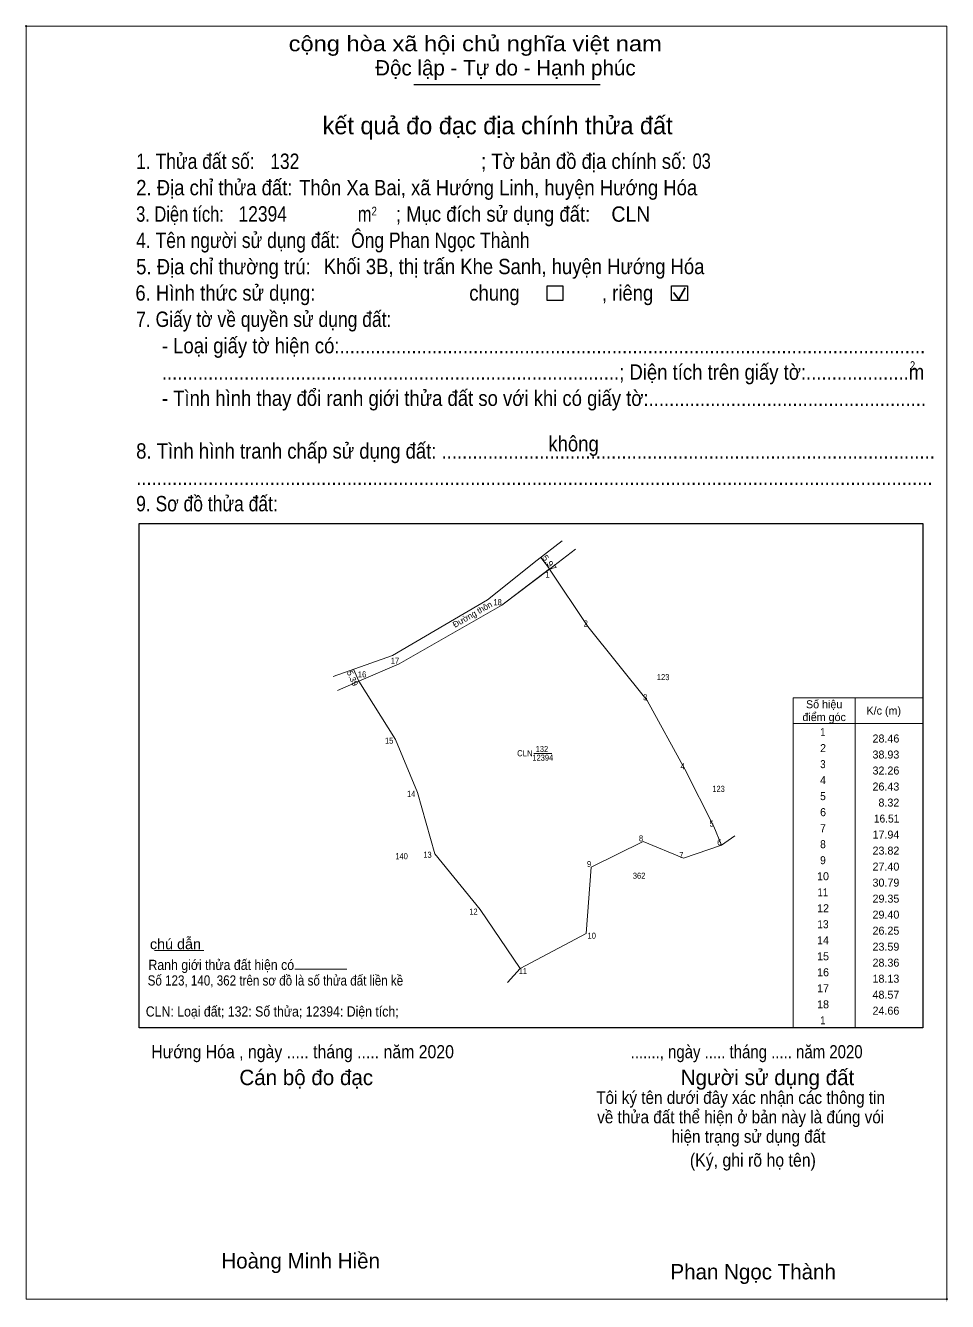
# Model space of a CAD drawing. Header units: metres. Extents: x 549727 to 550907, y 1847851 to 1848376.
# Drawn here: x 549727 to 550106, y 1847851 to 1848376 of the extents above; entities that cross this region are included whole.
import ezdxf
from ezdxf.enums import TextEntityAlignment as Align

# ---------------------------------------------------------------- set-up
doc = ezdxf.new("R2010")
doc.units = ezdxf.units.M
doc.header["$PDMODE"] = 32
doc.header["$PDSIZE"] = 0.5
for name, color, linetype, lineweight in [('1', 7, 'Continuous', 13), ('10', 7, 'Continuous', 13), ('15', 7, 'Continuous', 13), ('17', 7, 'Continuous', 13), ('2', 7, 'Continuous', 25), ('63', 7, 'Continuous', 13)]:
    doc.layers.add(name, color=color, linetype=linetype, lineweight=lineweight)
doc.layers.add('6', color=7, linetype='Continuous')

msp = doc.modelspace()

# ---------------------------------------------------------------- linework, layer by layer
at = {"layer": '1'}
msp.add_lwpolyline([(549942.12, 1848152.61), (549957.89, 1848128.92), (549982.3, 1848098.59), (549997.71, 1848070.25), (550009.62, 1848046.65), (550012.81, 1848038.97), (549997.16, 1848033.72), (549980.59, 1848040.59), (549959.24, 1848030.02), (549957.25, 1848002.69), (549930.02, 1847988.31), (549913.56, 1848012.61), (549894.99, 1848035.4), (549887.78, 1848060.64), (549878.8, 1848082.45), (549863.65, 1848106.43), (549880.29, 1848113.63), (549922.46, 1848137.72)], close=True, dxfattribs=at)
at = {"layer": '10'}
for p, q in [((549880.29, 1848113.63), (549922.46, 1848137.72)), ((549863.65, 1848106.44), (549880.29, 1848113.63)), ((549854.91, 1848102.65), (549863.65, 1848106.43))]:
    msp.add_line(p, q, dxfattribs=at)
for points in [[(549853.14, 1848108.41), (549877.49, 1848117.05), (549916.55, 1848139.93), (549937.01, 1848156.22)], [(549942.12, 1848152.61), (549957.89, 1848128.92), (549982.3, 1848098.59), (549997.71, 1848070.25), (550009.62, 1848046.65), (550012.81, 1848038.97), (549997.16, 1848033.72), (549980.59, 1848040.59), (549959.24, 1848030.02), (549957.25, 1848002.69), (549930.02, 1847988.31), (549913.56, 1848012.61), (549894.99, 1848035.4), (549887.78, 1848060.64), (549878.8, 1848082.45), (549863.65, 1848106.43)]]:
    msp.add_lwpolyline(points, dxfattribs=at)
at = {"layer": '15'}
for p, q in [((549937.01, 1848156.22), (549947.26, 1848164.15)), ((549942.12, 1848152.61), (549952.84, 1848160.73)), ((549938.51, 1848157.38), (549942.12, 1848152.62)), ((549922.46, 1848137.72), (549942.12, 1848152.62)), ((549861.51, 1848111.38), (549863.65, 1848106.43)), ((549935.63, 1848076.78), (549943, 1848076.78)), ((550012.81, 1848038.97), (550018.26, 1848042.86)), ((549930.02, 1847988.31), (549924.88, 1847982.51))]:
    msp.add_line(p, q, dxfattribs=at)
at = {"layer": '17'}
msp.add_line((549779.64, 1847995.64), (549799.96, 1847995.64), dxfattribs=at)
at = {"layer": '2'}
for p, q in [((549886.37, 1848351.92), (549962.93, 1848351.92)), ((549773.33, 1848171.35), (550095.65, 1848171.35)), ((550095.65, 1848171.35), (550095.65, 1847963.87))]:
    msp.add_line(p, q, dxfattribs=at)
at = {"layer": '2', "lineweight": 35}
for p, q in [((549993.15, 1848266.33), (549995.31, 1848263.53)), ((549995.31, 1848263.53), (549997.93, 1848268.22))]:
    msp.add_line(p, q, dxfattribs=at)
at = {"layer": '2', "lineweight": 13}
msp.add_lwpolyline([(549726.9, 1848375.94), (550105.51, 1848375.94), (550105.51, 1847852.27), (549726.9, 1847852.27)], close=True, dxfattribs=at)
at = {"layer": '2'}
for points in [[(549941.15, 1848269.13), (549947.65, 1848269.13), (549947.65, 1848263.07), (549941.15, 1848263.07)], [(549992.31, 1848269.13), (549998.81, 1848269.13), (549998.81, 1848263.07), (549992.31, 1848263.07)]]:
    msp.add_lwpolyline(points, close=True, dxfattribs=at)
msp.add_lwpolyline([(550095.65, 1847963.87), (549773.33, 1847963.87), (549773.33, 1848171.35)], dxfattribs=at)
for p in [(549726.9, 1848375.94), (550105.5, 1847852.27)]:
    msp.add_point(p, dxfattribs=at)
at = {"layer": '63'}
for p, q in [((550042.25, 1848099.62), (550095.65, 1848099.62)), ((550067.84, 1848099.62), (550067.84, 1847963.93)), ((550095.65, 1848099.62), (550095.65, 1847963.93)), ((550042.25, 1848089.08), (550095.65, 1848089.08)), ((549837.37, 1847987.95), (549858.8, 1847987.95))]:
    msp.add_line(p, q, dxfattribs=at)
msp.add_lwpolyline([(550095.65, 1847963.93), (550042.25, 1847963.93), (550042.25, 1848099.62)], dxfattribs=at)

# ---------------------------------------------------------------- texts
at = {"layer": '1', "width": 0.85}
msp.add_text('12394', height=2.5, dxfattribs=at).set_placement((549939.34, 1848073.75), align=Align.CENTER)
at = {"layer": '10'}
for s, width, p in [('123', 0.85, (549988.83, 1848106.9)), ('CLN', 0.95, (549931.965, 1848075.58)), ('132', 0.85, (549938.99, 1848077.34)), ('123', 0.85, (550011.62, 1848060.93)), ('140', 0.85, (549881.285, 1848033.23)), ('362', 0.85, (549978.95, 1848025.19))]:
    msp.add_text(s, height=2.5, dxfattribs=dict(at, width=width)).set_placement(p, align=Align.CENTER)
at = {"layer": '15', "width": 1.1}
msp.add_text('5.97', height=2.5, rotation=307.177, dxfattribs=at).set_placement((549941.065, 1848154.39), align=Align.CENTER)
at = {"layer": '15'}
for s, rotation, p in [('Đường thôn', 29.738, (549911.025, 1848132.837)), ('5.39', 293.38, (549859.962, 1848107.161))]:
    msp.add_text(s, height=2.5, rotation=rotation, dxfattribs=at).set_placement(p, align=Align.CENTER)
at = {"layer": '2'}
for s, height, width, p in [('cộng hòa xã hội chủ nghĩa việt nam', 6.319, 1.15, (549834.85, 1848365.6)), ('1. Thửa đất số:', 6.319, 0.85, (549772.14, 1848317.2)), ('132', 6.31, 0.85, (549827.27, 1848317.2)), ('; Tờ bản đồ địa chính số:', 6.319, 0.9, (549913.97, 1848317.2)), ('03', 6.31, 0.8, (550000.94, 1848317.27)), ('2. Địa chỉ thửa đất:', 6.319, 0.9, (549772.14, 1848306.35)), ('Thôn Xa Bai, xã Hướng Linh, huyện Hướng Hóa', 6.311, 0.9, (549839.15, 1848306.35)), ('3. Diện tích:', 6.319, 0.8, (549772.14, 1848295.49)), ('12394', 6.31, 0.85, (549814.22, 1848295.55)), ('m', 6.319, 0.8, (549863.28, 1848295.49)), ('2', 3.611, 0.8, (549868.95, 1848298.04)), ('; Mục đích sử dụng đất:', 6.319, 0.9, (549878.94, 1848295.49)), ('CLN', 6.31, 0.95, (549967.54, 1848295.47)), ('4. Tên người sử dụng đất:', 6.319, 0.85, (549772.14, 1848284.67)), ('Ông Phan Ngọc Thành', 6.31, 0.85, (549860.54, 1848284.73)), ('5. Địa chỉ thường trú:', 6.319, 0.9, (549772.14, 1848273.84)), ('Khối 3B, thị trấn Khe Sanh, huyện Hướng Hóa', 6.31, 0.9, (549849.27, 1848273.91)), ('6. Hình thức sử dụng:', 6.319, 0.9, (549771.82, 1848263.02)), ('chung                , riêng', 6.319, 0.9, (549909.12, 1848263.02)), ('7. Giấy tờ về quyền sử dụng đất:', 6.319, 0.85, (549772.14, 1848252.19)), ('     - Loại giấy tờ hiện có:..................................................................................................................', 6.319, 0.9, (549772.14, 1848241.35)), ('     .........................................................................................; Diện tích trên giấy tờ:....................m', 6.319, 0.9, (549772.14, 1848230.47)), ('2', 3.611, 0.8, (550090.32, 1848234.48)), ('     - Tình hình thay đổi ranh giới thửa đất so với khi có giấy tờ:......................................................', 6.319, 0.9, (549772.14, 1848219.7)), ('không', 6.32, 0.9, (549941.64, 1848201.01)), ('8. Tình hình tranh chấp sử dụng đất: ................................................................................................', 6.319, 0.9, (549772.14, 1848198.02)), ('...........................................................................................................................................................', 6.319, 0.9, (549772.14, 1848187.2)), ('9. Sơ đồ thửa đất:', 6.319, 0.85, (549772.14, 1848176.34)), ('Hướng Hóa , ngày ..... tháng ..... năm 2020', 5.41, 0.9, (549778.36, 1847951.34)), ('......., ngày ..... tháng ..... năm 2020', 5.41, 0.85, (549975.48, 1847951.34)), ('(Ký, ghi rõ họ tên)', 5.417, 0.9, (549999.82, 1847906.77))]:
    msp.add_text(s, height=height, dxfattribs=dict(at, width=width)).set_placement(p)
for s, height, p in [('Độc lập - Tự do - Hạnh phúc', 6.319, (549870.42, 1848355.64)), ('Cán bộ đo đạc', 6.32, (549814.59, 1847940.3)), ('Người sử dụng đất', 6.319, (549996.07, 1847940.3)), ('Hoàng Minh Hiền', 6.313, (549807.18, 1847864.87)), ('Phan Ngọc Thành', 6.31, (549991.85, 1847860.38))]:
    msp.add_text(s, height=height, dxfattribs=at).set_placement(p)
for s, height, p in [('kết quả đo đạc địa chính thửa đất', 7.223, (549920.76, 1848331.45)), ('.', 1.806, (550105.452, 1847851.3))]:
    msp.add_text(s, height=height, dxfattribs=at).set_placement(p, align=Align.CENTER)
at = {"layer": '2', "width": 0.9}
for s, p in [('Tôi ký tên dưới đây xác nhận các thông tin', (550020.695, 1847932.58)), ('về thửa đất thể hiện ở bản này là đúng vói', (550020.72, 1847924.59)), ('hiện trạng sử dụng đất', (550023.94, 1847916.59))]:
    msp.add_text(s, height=5.221, dxfattribs=at).set_placement(p, align=Align.CENTER)
at = {"layer": '6'}
for s, height, width, p in [('chú dẫn', 4.206, 1.05, (549777.8, 1847996.23)), ('Ranh giới thửa đất hiện có ', 4.206, 0.9, (549777.19, 1847987.68)), ('Số 123, 140, 362 trên sơ đồ là số thửa đất liền kề', 4.2, 0.85, (549776.87, 1847981.27)), ('CLN: Loại đất; 132: Số thửa; 12394: Diện tích;', 4.2, 0.9, (549776.1, 1847968.51))]:
    msp.add_text(s, height=height, dxfattribs=dict(at, width=width)).set_placement(p)
at = {"layer": '63'}
for s, height, width, p in [(' 1', 2.5, 0.75, (549942.12, 1848149.01)), (' 18', 2.5, 0.85, (549922.46, 1848137.72)), (' 2', 2.5, 0.85, (549957.89, 1848128.92)), (' 17', 2.5, 0.85, (549880.29, 1848113.63)), (' 16', 2.5, 0.85, (549866.75, 1848108.02)), (' 3', 2.5, 0.8, (549982.3, 1848098.59)), (' 15', 2.5, 0.85, (549877.88, 1848080.77)), (' 4', 2.5, 0.85, (549997.71, 1848070.25)), (' 14', 2.5, 0.85, (549886.94, 1848058.88)), (' 5', 2.5, 0.8, (550009.62, 1848046.65)), ('16.51', 3.293, 0.95, (550085.96, 1848048.31)), (' 8', 2.5, 0.8, (549980.59, 1848040.59)), (' 6', 2.5, 0.85, (550012.81, 1848038.97)), (' 13', 2.5, 0.85, (549893.65, 1848033.81)), (' 7', 2.5, 0.8, (549997.16, 1848033.72)), (' 9', 2.5, 0.85, (549959.24, 1848030.02)), (' 12', 2.5, 0.85, (549912.55, 1848010.43)), (' 10', 2.5, 0.85, (549961.19, 1848000.51)), (' 11', 2.5, 0.8, (549932.87, 1847985.96))]:
    msp.add_text(s, height=height, dxfattribs=dict(at, width=width)).set_placement(p, align=Align.RIGHT)
for s, p in [('Số hiệu', (550055.045, 1848095.33)), ('K/c (m)', (550079.56, 1848092.7)), ('điểm góc', (550055.04, 1848090.06)), (' 2', (550053.98, 1848077.29)), (' 4', (550053.965, 1848064.11)), (' 6', (550053.98, 1848050.94)), (' 10', (550053.965, 1848024.59)), (' 12', (550053.98, 1848011.42)), (' 14', (550053.965, 1847998.25)), (' 15', (550053.98, 1847991.66)), (' 16', (550053.98, 1847985.08)), (' 17', (550053.98, 1847978.49)), (' 18', (550053.98, 1847971.9))]:
    msp.add_text(s, height=3.293, dxfattribs=at).set_placement(p, align=Align.CENTER)
for s, width, p in [(' 1', 0.85, (550053.965, 1848083.87)), (' 3', 0.9, (550053.98, 1848070.7)), (' 5', 0.95, (550053.98, 1848057.53)), (' 7', 0.95, (550053.98, 1848044.35)), (' 8', 0.95, (550053.98, 1848037.77)), (' 9', 0.95, (550053.965, 1848031.18)), (' 11', 0.9, (550053.965, 1848018.01)), (' 13', 0.95, (550053.975, 1848004.84)), (' 1', 0.85, (550053.965, 1847965.32))]:
    msp.add_text(s, height=3.293, dxfattribs=dict(at, width=width)).set_placement(p, align=Align.CENTER)
for s, p in [('28.46', (550085.96, 1848081.24)), ('38.93', (550085.95, 1848074.65)), ('32.26', (550085.96, 1848068.07)), ('26.43', (550085.95, 1848061.48)), ('8.32', (550085.95, 1848054.89)), ('17.94', (550085.96, 1848041.72)), ('23.82', (550085.96, 1848035.13)), ('27.40', (550085.96, 1848028.55)), ('30.79', (550085.96, 1848021.96)), ('29.35', (550085.96, 1848015.37)), ('29.40', (550085.96, 1848008.79)), ('26.25', (550085.96, 1848002.2)), ('23.59', (550085.96, 1847995.61)), ('28.36', (550085.96, 1847989.03)), ('18.13', (550085.95, 1847982.44)), ('48.57', (550085.96, 1847975.85)), ('24.66', (550085.96, 1847969.27))]:
    msp.add_text(s, height=3.293, dxfattribs=at).set_placement(p, align=Align.RIGHT)

doc.saveas('drawing.dxf')
